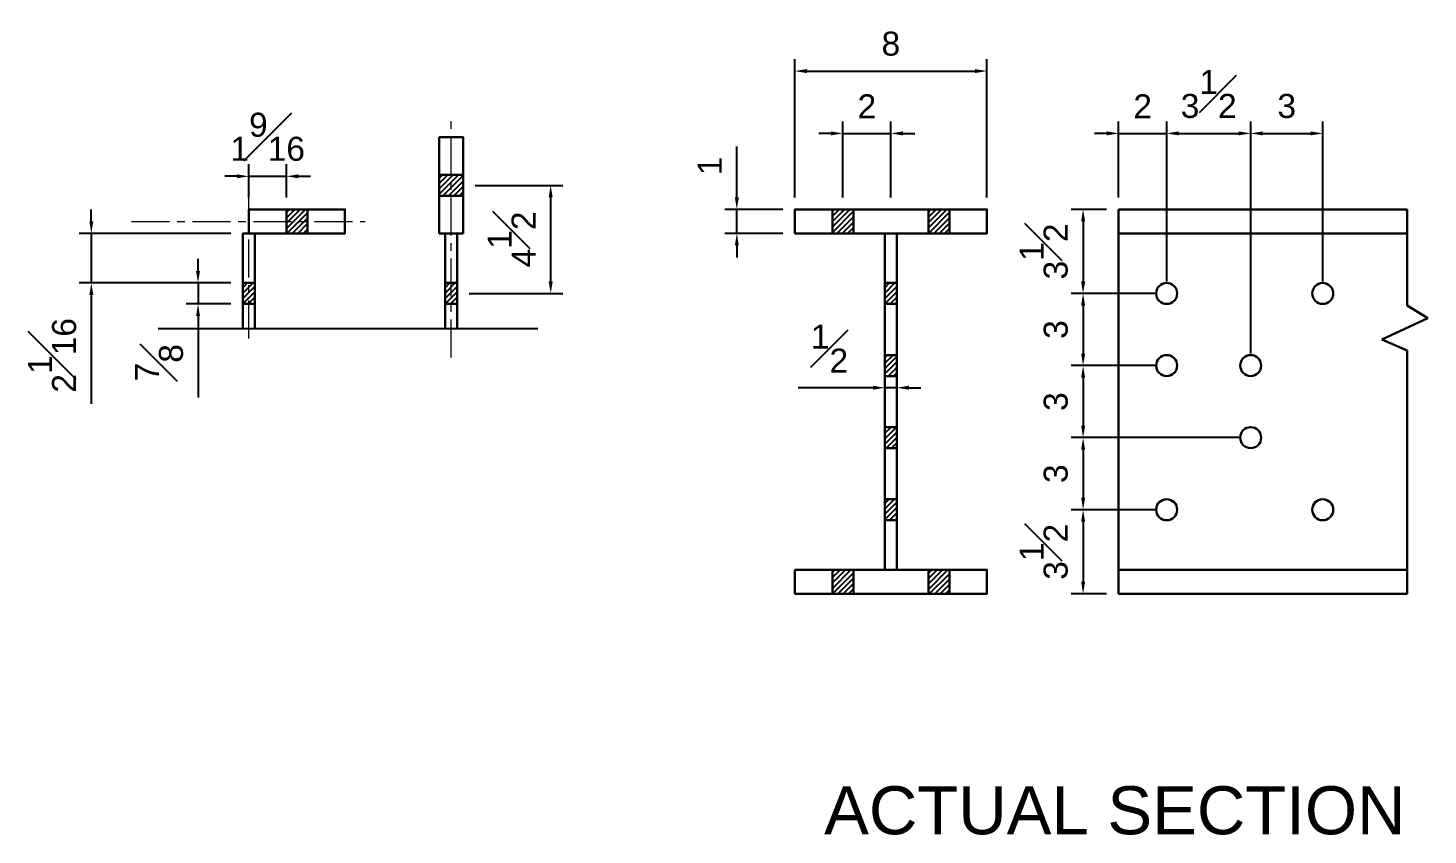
# Model space of a CAD drawing. Header units: inches. Extents: x 2116 to 2390, y 1770 to 1807.
# Drawn here: x 2116.4 to 2174.8, y 1769.9 to 1803.5 of the extents above; entities that cross this region are included whole.
import ezdxf

# ---------------------------------------------------------------- set-up
doc = ezdxf.new("R2010")
doc.units = ezdxf.units.IN
doc.linetypes.add('CENTER', pattern=[50.8, 31.75, -6.35, 6.35, -6.35])
doc.layers.add('SectionLine', color=253, linetype='CENTER', lineweight=18)
doc.layers.add('Steel', color=1, linetype='Continuous', lineweight=30)
doc.styles.get("Standard").update_dxf_attribs({"font": 'arial.ttf'})
doc.dimstyles.new('ISO-25', dxfattribs={"dimtxt": 1, "dimasz": 0.5, "dimexe": 0.5, "dimexo": 0.5, "dimtad": 1, "dimdec": 4, "dimzin": 1, "dimdsep": 46, "dimlunit": 5, "dimtxsty": 'Standard', "dimcen": 0.5, "dimadec": 0, "dimazin": 0, "dimtfac": 1, "dimtdec": 4, "dimtmove": 0, "dimatfit": 3, "dimfxl": 1, "dimfrac": 1, "dimarcsym": 0})

# ---------------------------------------------------------------- blocks, each defined once
blk = doc.blocks.new('*D2')
at = {"color": 0, "lineweight": -2, "transparency": 16777216}
for p, q in [((2148.387, 1796.46), (2148.387, 1802.218)), ((2156.387, 1796.46), (2156.387, 1802.218)), ((2148.887, 1801.718), (2155.887, 1801.718))]:
    blk.add_line(p, q, dxfattribs=at)
at = {"color": 0, "transparency": 16777216}
for points in [[(2148.887, 1801.801), (2148.887, 1801.634), (2148.387, 1801.718)], [(2155.887, 1801.801), (2155.887, 1801.634), (2156.387, 1801.718)]]:
    blk.add_solid(points, dxfattribs=at)
at = {"layer": 'Defpoints', "color": 0, "transparency": 16777216}
for p in [(2156.387, 1801.718), (2148.387, 1795.96), (2156.387, 1795.96)]:
    blk.add_point(p, dxfattribs=at)
at = {"color": 0, "transparency": 16777216, "insert": (2152.387, 1802.853), "char_height": 1, "attachment_point": 5}
blk.add_mtext('8', dxfattribs=at)
blk = doc.blocks.new('*D3')
at = {"color": 0, "lineweight": -2, "transparency": 16777216}
for p, q in [((2150.387, 1796.46), (2150.387, 1799.623)), ((2152.387, 1796.46), (2152.387, 1799.623)), ((2149.887, 1799.123), (2149.387, 1799.123)), ((2150.387, 1799.123), (2152.387, 1799.123)), ((2152.887, 1799.123), (2153.387, 1799.123))]:
    blk.add_line(p, q, dxfattribs=at)
at = {"color": 0, "transparency": 16777216}
for points in [[(2149.887, 1799.207), (2149.887, 1799.04), (2150.387, 1799.123)], [(2152.887, 1799.207), (2152.887, 1799.04), (2152.387, 1799.123)]]:
    blk.add_solid(points, dxfattribs=at)
at = {"layer": 'Defpoints', "color": 0, "transparency": 16777216}
for p in [(2152.387, 1799.123), (2150.387, 1795.96), (2152.387, 1795.96)]:
    blk.add_point(p, dxfattribs=at)
at = {"color": 0, "transparency": 16777216, "insert": (2151.387, 1800.25), "char_height": 1, "attachment_point": 5}
blk.add_mtext('2', dxfattribs=at)
blk = doc.blocks.new('*D4')
at = {"color": 0, "lineweight": -2, "transparency": 16777216}
for p, q in [((2145.971, 1796.46), (2145.971, 1798.579)), ((2147.887, 1795.96), (2145.471, 1795.96)), ((2145.971, 1794.96), (2145.971, 1795.96)), ((2147.887, 1794.96), (2145.471, 1794.96)), ((2145.971, 1794.46), (2145.971, 1793.96))]:
    blk.add_line(p, q, dxfattribs=at)
at = {"color": 0, "transparency": 16777216}
for points in [[(2145.888, 1796.46), (2146.055, 1796.46), (2145.971, 1795.96)], [(2145.888, 1794.46), (2146.055, 1794.46), (2145.971, 1794.96)]]:
    blk.add_solid(points, dxfattribs=at)
at = {"layer": 'Defpoints', "color": 0, "transparency": 16777216}
for p in [(2145.971, 1795.96), (2148.387, 1795.96), (2148.387, 1794.96)]:
    blk.add_point(p, dxfattribs=at)
at = {"color": 0, "transparency": 16777216, "insert": (2144.844, 1797.77), "char_height": 1, "attachment_point": 5, "rotation": 90}
blk.add_mtext('1', dxfattribs=at)
blk = doc.blocks.new('*D5')
at = {"color": 0, "lineweight": -2, "transparency": 16777216}
for p, q in [((2151.637, 1788.537), (2148.523, 1788.537)), ((2152.137, 1788.46), (2152.137, 1789.037)), ((2152.637, 1788.537), (2152.137, 1788.537)), ((2152.637, 1788.46), (2152.637, 1789.037)), ((2153.137, 1788.537), (2153.637, 1788.537))]:
    blk.add_line(p, q, dxfattribs=at)
at = {"color": 0, "transparency": 16777216}
for points in [[(2151.637, 1788.62), (2151.637, 1788.454), (2152.137, 1788.537)], [(2153.137, 1788.62), (2153.137, 1788.454), (2152.637, 1788.537)]]:
    blk.add_solid(points, dxfattribs=at)
at = {"layer": 'Defpoints', "color": 0, "transparency": 16777216}
for p in [(2152.137, 1788.537), (2152.137, 1787.96), (2152.637, 1787.96)]:
    blk.add_point(p, dxfattribs=at)
at = {"color": 0, "transparency": 16777216, "insert": (2149.83, 1790.166), "char_height": 1, "attachment_point": 5}
blk.add_mtext('{\\H1.000000x;\\S1#2;}', dxfattribs=at)
blk = doc.blocks.new('*D6')
at = {"color": 0, "lineweight": -2, "transparency": 16777216}
for p, q in [((2161.875, 1796.46), (2161.875, 1799.623)), ((2163.875, 1792.96), (2163.875, 1799.623)), ((2161.375, 1799.123), (2160.875, 1799.123)), ((2161.875, 1799.123), (2163.875, 1799.123)), ((2164.375, 1799.123), (2164.875, 1799.123))]:
    blk.add_line(p, q, dxfattribs=at)
at = {"color": 0, "transparency": 16777216}
for points in [[(2161.375, 1799.207), (2161.375, 1799.04), (2161.875, 1799.123)], [(2164.375, 1799.207), (2164.375, 1799.04), (2163.875, 1799.123)]]:
    blk.add_solid(points, dxfattribs=at)
at = {"layer": 'Defpoints', "color": 0, "transparency": 16777216}
for p in [(2163.875, 1799.123), (2161.875, 1795.96), (2163.875, 1792.46)]:
    blk.add_point(p, dxfattribs=at)
at = {"color": 0, "transparency": 16777216, "insert": (2162.875, 1800.25), "char_height": 1, "attachment_point": 5}
blk.add_mtext('2', dxfattribs=at)
blk = doc.blocks.new('*D7')
at = {"color": 0, "lineweight": -2, "transparency": 16777216}
for p, q in [((2163.875, 1792.96), (2163.875, 1799.623)), ((2167.375, 1789.96), (2167.375, 1799.623)), ((2164.375, 1799.123), (2166.875, 1799.123))]:
    blk.add_line(p, q, dxfattribs=at)
at = {"color": 0, "transparency": 16777216}
for points in [[(2164.375, 1799.207), (2164.375, 1799.04), (2163.875, 1799.123)], [(2166.875, 1799.207), (2166.875, 1799.04), (2167.375, 1799.123)]]:
    blk.add_solid(points, dxfattribs=at)
at = {"layer": 'Defpoints', "color": 0, "transparency": 16777216}
for p in [(2167.375, 1799.123), (2163.875, 1792.46), (2167.375, 1789.46)]:
    blk.add_point(p, dxfattribs=at)
at = {"color": 0, "transparency": 16777216, "insert": (2165.625, 1800.761), "char_height": 1, "attachment_point": 5}
blk.add_mtext('3{\\H1.000000x;\\S1#2;}', dxfattribs=at)
blk = doc.blocks.new('*D8')
at = {"color": 0, "lineweight": -2, "transparency": 16777216}
for p, q in [((2167.375, 1789.96), (2167.375, 1799.623)), ((2170.375, 1792.96), (2170.375, 1799.623)), ((2167.875, 1799.123), (2169.875, 1799.123))]:
    blk.add_line(p, q, dxfattribs=at)
at = {"color": 0, "transparency": 16777216}
for points in [[(2167.875, 1799.207), (2167.875, 1799.04), (2167.375, 1799.123)], [(2169.875, 1799.207), (2169.875, 1799.04), (2170.375, 1799.123)]]:
    blk.add_solid(points, dxfattribs=at)
at = {"layer": 'Defpoints', "color": 0, "transparency": 16777216}
for p in [(2170.375, 1799.123), (2170.375, 1792.46), (2167.375, 1789.46)]:
    blk.add_point(p, dxfattribs=at)
at = {"color": 0, "transparency": 16777216, "insert": (2168.875, 1800.259), "char_height": 1, "attachment_point": 5}
blk.add_mtext('3', dxfattribs=at)
blk = doc.blocks.new('*D9')
at = {"color": 0, "lineweight": -2, "transparency": 16777216}
for p, q in [((2161.375, 1795.96), (2159.894, 1795.96)), ((2160.394, 1795.46), (2160.394, 1792.96)), ((2163.375, 1792.46), (2159.894, 1792.46))]:
    blk.add_line(p, q, dxfattribs=at)
at = {"color": 0, "transparency": 16777216}
for points in [[(2160.311, 1795.46), (2160.478, 1795.46), (2160.394, 1795.96)], [(2160.311, 1792.96), (2160.478, 1792.96), (2160.394, 1792.46)]]:
    blk.add_solid(points, dxfattribs=at)
at = {"layer": 'Defpoints', "color": 0, "transparency": 16777216}
for p in [(2161.875, 1795.96), (2160.394, 1792.46), (2163.875, 1792.46)]:
    blk.add_point(p, dxfattribs=at)
at = {"color": 0, "transparency": 16777216, "insert": (2158.757, 1794.21), "char_height": 1, "attachment_point": 5, "rotation": 90}
blk.add_mtext('3{\\H1.000000x;\\S1#2;}', dxfattribs=at)
blk = doc.blocks.new('*D10')
at = {"color": 0, "lineweight": -2, "transparency": 16777216}
for p, q in [((2163.375, 1792.46), (2159.894, 1792.46)), ((2160.394, 1791.96), (2160.394, 1789.96)), ((2163.375, 1789.46), (2159.894, 1789.46))]:
    blk.add_line(p, q, dxfattribs=at)
at = {"color": 0, "transparency": 16777216}
for points in [[(2160.311, 1791.96), (2160.478, 1791.96), (2160.394, 1792.46)], [(2160.311, 1789.96), (2160.478, 1789.96), (2160.394, 1789.46)]]:
    blk.add_solid(points, dxfattribs=at)
at = {"layer": 'Defpoints', "color": 0, "transparency": 16777216}
for p in [(2163.875, 1792.46), (2160.394, 1789.46), (2163.875, 1789.46)]:
    blk.add_point(p, dxfattribs=at)
at = {"color": 0, "transparency": 16777216, "insert": (2159.259, 1790.96), "char_height": 1, "attachment_point": 5, "rotation": 90}
blk.add_mtext('3', dxfattribs=at)
blk = doc.blocks.new('*D11')
at = {"color": 0, "lineweight": -2, "transparency": 16777216}
for p, q in [((2163.375, 1789.46), (2159.894, 1789.46)), ((2160.394, 1788.96), (2160.394, 1786.96)), ((2166.875, 1786.46), (2159.894, 1786.46))]:
    blk.add_line(p, q, dxfattribs=at)
at = {"color": 0, "transparency": 16777216}
for points in [[(2160.311, 1788.96), (2160.478, 1788.96), (2160.394, 1789.46)], [(2160.311, 1786.96), (2160.478, 1786.96), (2160.394, 1786.46)]]:
    blk.add_solid(points, dxfattribs=at)
at = {"layer": 'Defpoints', "color": 0, "transparency": 16777216}
for p in [(2163.875, 1789.46), (2160.394, 1786.46), (2167.375, 1786.46)]:
    blk.add_point(p, dxfattribs=at)
at = {"color": 0, "transparency": 16777216, "insert": (2159.259, 1787.96), "char_height": 1, "attachment_point": 5, "rotation": 90}
blk.add_mtext('3', dxfattribs=at)
blk = doc.blocks.new('*D12')
at = {"color": 0, "lineweight": -2, "transparency": 16777216}
for p, q in [((2166.875, 1786.46), (2159.894, 1786.46)), ((2160.394, 1785.96), (2160.394, 1783.96)), ((2163.375, 1783.46), (2159.894, 1783.46))]:
    blk.add_line(p, q, dxfattribs=at)
at = {"color": 0, "transparency": 16777216}
for points in [[(2160.311, 1785.96), (2160.478, 1785.96), (2160.394, 1786.46)], [(2160.311, 1783.96), (2160.478, 1783.96), (2160.394, 1783.46)]]:
    blk.add_solid(points, dxfattribs=at)
at = {"layer": 'Defpoints', "color": 0, "transparency": 16777216}
for p in [(2167.375, 1786.46), (2160.394, 1783.46), (2163.875, 1783.46)]:
    blk.add_point(p, dxfattribs=at)
at = {"color": 0, "transparency": 16777216, "insert": (2159.259, 1784.96), "char_height": 1, "attachment_point": 5, "rotation": 90}
blk.add_mtext('3', dxfattribs=at)
blk = doc.blocks.new('*D13')
at = {"color": 0, "lineweight": -2, "transparency": 16777216}
for p, q in [((2163.375, 1783.46), (2159.894, 1783.46)), ((2160.394, 1782.96), (2160.394, 1780.46)), ((2161.375, 1779.96), (2159.894, 1779.96))]:
    blk.add_line(p, q, dxfattribs=at)
at = {"color": 0, "transparency": 16777216}
for points in [[(2160.311, 1782.96), (2160.478, 1782.96), (2160.394, 1783.46)], [(2160.311, 1780.46), (2160.478, 1780.46), (2160.394, 1779.96)]]:
    blk.add_solid(points, dxfattribs=at)
at = {"layer": 'Defpoints', "color": 0, "transparency": 16777216}
for p in [(2163.875, 1783.46), (2160.394, 1779.96), (2161.875, 1779.96)]:
    blk.add_point(p, dxfattribs=at)
at = {"color": 0, "transparency": 16777216, "insert": (2158.757, 1781.71), "char_height": 1, "attachment_point": 5, "rotation": 90}
blk.add_mtext('3{\\H1.000000x;\\S1#2;}', dxfattribs=at)
blk = doc.blocks.new('*D27')
at = {"color": 0, "lineweight": -2, "transparency": 16777216}
for p, q in [((2123.528, 1793.398), (2123.528, 1793.898)), ((2124.898, 1792.898), (2123.028, 1792.898)), ((2123.528, 1792.898), (2123.528, 1792.023)), ((2124.898, 1792.023), (2123.028, 1792.023)), ((2123.528, 1791.523), (2123.528, 1788.133))]:
    blk.add_line(p, q, dxfattribs=at)
at = {"color": 0, "transparency": 16777216}
for points in [[(2123.445, 1793.398), (2123.611, 1793.398), (2123.528, 1792.898)], [(2123.445, 1791.523), (2123.611, 1791.523), (2123.528, 1792.023)]]:
    blk.add_solid(points, dxfattribs=at)
at = {"layer": 'Defpoints', "color": 0, "transparency": 16777216}
for p in [(2125.398, 1792.898), (2123.528, 1792.023), (2125.398, 1792.023)]:
    blk.add_point(p, dxfattribs=at)
at = {"color": 0, "transparency": 16777216, "insert": (2121.899, 1789.578), "char_height": 1, "attachment_point": 5, "rotation": 90}
blk.add_mtext('{\\H1.000000x;\\S7#8;}', dxfattribs=at)
blk = doc.blocks.new('*D28')
at = {"color": 0, "lineweight": -2, "transparency": 16777216}
for p, q in [((2119.083, 1795.46), (2119.083, 1795.96)), ((2124.898, 1794.96), (2118.583, 1794.96)), ((2119.083, 1794.96), (2119.083, 1792.898)), ((2124.898, 1792.898), (2118.583, 1792.898)), ((2119.083, 1792.398), (2119.083, 1787.873))]:
    blk.add_line(p, q, dxfattribs=at)
at = {"color": 0, "transparency": 16777216}
for points in [[(2119, 1795.46), (2119.167, 1795.46), (2119.083, 1794.96)], [(2119, 1792.398), (2119.167, 1792.398), (2119.083, 1792.898)]]:
    blk.add_solid(points, dxfattribs=at)
at = {"layer": 'Defpoints', "color": 0, "transparency": 16777216}
for p in [(2125.398, 1794.96), (2119.083, 1792.898), (2125.398, 1792.898)]:
    blk.add_point(p, dxfattribs=at)
at = {"color": 0, "transparency": 16777216, "insert": (2117.446, 1789.885), "char_height": 1, "attachment_point": 5, "rotation": 90}
blk.add_mtext('2{\\H1.000000x;\\S1#16;}', dxfattribs=at)
blk = doc.blocks.new('*D29')
at = {"color": 0, "lineweight": -2, "transparency": 16777216}
for p, q in [((2125.648, 1796.46), (2125.648, 1797.838)), ((2127.211, 1796.46), (2127.211, 1797.838)), ((2125.148, 1797.338), (2124.648, 1797.338)), ((2125.648, 1797.338), (2127.211, 1797.338)), ((2127.711, 1797.338), (2128.211, 1797.338))]:
    blk.add_line(p, q, dxfattribs=at)
at = {"color": 0, "transparency": 16777216}
for points in [[(2125.148, 1797.421), (2125.148, 1797.255), (2125.648, 1797.338)], [(2127.711, 1797.421), (2127.711, 1797.255), (2127.211, 1797.338)]]:
    blk.add_solid(points, dxfattribs=at)
at = {"layer": 'Defpoints', "color": 0, "transparency": 16777216}
for p in [(2127.211, 1797.338), (2125.648, 1795.96), (2127.211, 1795.96)]:
    blk.add_point(p, dxfattribs=at)
at = {"color": 0, "transparency": 16777216, "insert": (2126.429, 1798.984), "char_height": 1, "attachment_point": 5}
blk.add_mtext('1{\\H1.000000x;\\S9#16;}', dxfattribs=at)
blk = doc.blocks.new('*D30')
at = {"color": 0, "lineweight": -2, "transparency": 16777216}
for p, q in [((2135.074, 1796.96), (2138.717, 1796.96)), ((2138.217, 1792.96), (2138.217, 1796.46)), ((2134.824, 1792.46), (2138.717, 1792.46))]:
    blk.add_line(p, q, dxfattribs=at)
at = {"color": 0, "transparency": 16777216}
for points in [[(2138.134, 1796.46), (2138.301, 1796.46), (2138.217, 1796.96)], [(2138.134, 1792.96), (2138.301, 1792.96), (2138.217, 1792.46)]]:
    blk.add_solid(points, dxfattribs=at)
at = {"layer": 'Defpoints', "color": 0, "transparency": 16777216}
for p in [(2134.574, 1796.96), (2138.217, 1796.96), (2134.324, 1792.46)]:
    blk.add_point(p, dxfattribs=at)
at = {"color": 0, "transparency": 16777216, "insert": (2136.588, 1794.71), "char_height": 1, "attachment_point": 5, "rotation": 90}
blk.add_mtext('4{\\H1.000000x;\\S1#2;}', dxfattribs=at)

msp = doc.modelspace()

# ---------------------------------------------------------------- hatches: boundary and pattern name
h = msp.add_hatch()
h.set_pattern_fill('ANSI31', color=256, scale=0.05)
h.paths.add_polyline_path([(2134.57415, 1797.39787), (2133.57415, 1797.39787), (2133.57415, 1796.52287), (2134.57415, 1796.52287)])
h = msp.add_hatch()
h.set_pattern_fill('ANSI31', color=256, scale=0.05)
h.paths.add_polyline_path([(2128.08556, 1795.96037), (2127.21056, 1795.96037), (2127.21056, 1795.46037), (2128.08556, 1795.46037)])
h.paths.add_polyline_path([(2128.08556, 1795.46037), (2127.21056, 1795.46037), (2127.21056, 1794.96037), (2128.08556, 1794.96037)])
h = msp.add_hatch()
h.set_pattern_fill('ANSI31', color=256, scale=0.05)
h.paths.add_polyline_path([(2150.82466, 1795.96037), (2149.94966, 1795.96037), (2149.94966, 1794.96037), (2150.82466, 1794.96037)])
h.paths.add_polyline_path([(2154.82466, 1795.96037), (2153.94966, 1795.96037), (2153.94966, 1794.96037), (2154.82466, 1794.96037)])
h = msp.add_hatch()
h.set_pattern_fill('ANSI31', color=256, scale=0.05)
h.set_pattern_definition([(45, (-26.7391, 0), (-0.1122532015, 0.1122532015), [])])
h.paths.add_polyline_path([(2125.39806, 1792.02287), (2125.89806, 1792.02287), (2125.89806, 1792.89787), (2125.39806, 1792.89787)])
h = msp.add_hatch()
h.set_pattern_fill('ANSI31', color=256, scale=0.05)
h.set_pattern_definition([(45, (-18.31301, 0), (-0.1122532015, 0.1122532015), [])])
h.paths.add_polyline_path([(2133.82415, 1792.02287), (2134.32415, 1792.02287), (2134.32415, 1792.89787), (2133.82415, 1792.89787)])
h = msp.add_hatch()
h.set_pattern_fill('ANSI31', color=256, scale=0.05)
h.paths.add_polyline_path([(2152.63716, 1792.89787), (2152.13716, 1792.89787), (2152.13716, 1792.02287), (2152.63716, 1792.02287)])
h = msp.add_hatch()
h.set_pattern_fill('ANSI31', color=256, scale=0.05)
h.paths.add_polyline_path([(2152.63716, 1789.89787), (2152.13716, 1789.89787), (2152.13716, 1789.02287), (2152.63716, 1789.02287)])
h = msp.add_hatch()
h.set_pattern_fill('ANSI31', color=256, scale=0.05)
h.paths.add_polyline_path([(2152.63716, 1786.89787), (2152.13716, 1786.89787), (2152.13716, 1786.02287), (2152.63716, 1786.02287)])
h = msp.add_hatch()
h.set_pattern_fill('ANSI31', color=256, scale=0.05)
h.paths.add_polyline_path([(2152.63716, 1783.89787), (2152.13716, 1783.89787), (2152.13716, 1783.02287), (2152.63716, 1783.02287)])
h = msp.add_hatch()
h.set_pattern_fill('ANSI31', color=256, scale=0.05)
h.paths.add_polyline_path([(2150.82466, 1779.96037), (2149.94966, 1779.96037), (2149.94966, 1780.96037), (2150.82466, 1780.96037)])
h.paths.add_polyline_path([(2154.82466, 1779.96037), (2153.94966, 1779.96037), (2153.94966, 1780.96037), (2154.82466, 1780.96037)])

# ---------------------------------------------------------------- linework, layer by layer
for p, q in [((2134.32415, 1794.96037), (2134.07415, 1794.96037)), ((2121.87168, 1791.00608), (2137.68195, 1791.00608))]:
    msp.add_line(p, q)
at = {"layer": 'SectionLine', "ltscale": 0.05}
for p, q in [((2134.07415, 1789.79448), (2134.07415, 1799.71291)), ((2125.64806, 1790.5833), (2125.64806, 1796.85605)), ((2120.7548, 1795.46037), (2130.49658, 1795.46037))]:
    msp.add_line(p, q, dxfattribs=at)
at = {"layer": 'Steel'}
for p, q in [((2134.57415, 1797.39787), (2133.57415, 1797.39787)), ((2134.57415, 1796.52287), (2133.57415, 1796.52287)), ((2125.64806, 1795.96037), (2125.64806, 1794.96037)), ((2127.21056, 1794.96037), (2127.21056, 1795.96037)), ((2128.08556, 1794.96037), (2128.08556, 1795.96037)), ((2149.94966, 1794.96037), (2149.94966, 1795.96037)), ((2150.82466, 1794.96037), (2150.82466, 1795.96037)), ((2153.94966, 1794.96037), (2153.94966, 1795.96037)), ((2154.82466, 1794.96037), (2154.82466, 1795.96037)), ((2161.87497, 1795.96037), (2173.89359, 1795.96037)), ((2161.87497, 1795.96037), (2161.87497, 1779.96037)), ((2173.89359, 1795.96037), (2173.89359, 1791.96271)), ((2125.89806, 1794.96037), (2125.89806, 1791.00608)), ((2134.57415, 1794.96037), (2133.57415, 1794.96037)), ((2133.82415, 1794.96037), (2133.82415, 1791.00608)), ((2133.82415, 1794.96037), (2134.07415, 1794.96037)), ((2134.32415, 1794.96037), (2134.32415, 1791.00608)), ((2152.13716, 1794.96037), (2152.13716, 1780.96037)), ((2152.63716, 1794.96037), (2152.63716, 1780.96037)), ((2161.87497, 1794.96037), (2173.89359, 1794.96037)), ((2125.89806, 1792.89787), (2125.39806, 1792.89787)), ((2134.32415, 1792.89787), (2133.82415, 1792.89787)), ((2152.63716, 1792.89787), (2152.13716, 1792.89787)), ((2125.89806, 1792.02287), (2125.39806, 1792.02287)), ((2134.32415, 1792.02287), (2133.82415, 1792.02287)), ((2152.63716, 1792.02287), (2152.13716, 1792.02287)), ((2174.76002, 1791.43156), (2172.83505, 1790.53936)), ((2173.89359, 1791.96271), (2174.76002, 1791.43156)), ((2172.83505, 1790.53936), (2173.89359, 1790.08335)), ((2152.63716, 1789.89787), (2152.13716, 1789.89787)), ((2173.89359, 1790.08335), (2173.89359, 1779.96037)), ((2152.63716, 1789.02287), (2152.13716, 1789.02287)), ((2152.63716, 1786.89787), (2152.13716, 1786.89787)), ((2152.63716, 1786.02287), (2152.13716, 1786.02287)), ((2152.63716, 1783.89787), (2152.13716, 1783.89787)), ((2152.63716, 1783.02287), (2152.13716, 1783.02287)), ((2149.94966, 1780.96037), (2149.94966, 1779.96037)), ((2150.82466, 1780.96037), (2150.82466, 1779.96037)), ((2153.94966, 1780.96037), (2153.94966, 1779.96037)), ((2154.82466, 1780.96037), (2154.82466, 1779.96037)), ((2161.87497, 1780.96037), (2173.89359, 1780.96037)), ((2161.87497, 1779.96037), (2173.89359, 1779.96037))]:
    msp.add_line(p, q, dxfattribs=at)
for points in [[(2134.57415, 1794.96037), (2134.57415, 1798.96037), (2133.57415, 1798.96037), (2133.57415, 1794.96037)], [(2125.39806, 1791.00608), (2125.39806, 1794.96037), (2129.64806, 1794.96037), (2129.64806, 1795.96037), (2125.64806, 1795.96037)]]:
    msp.add_lwpolyline(points, dxfattribs=at)
for points in [[(2148.38716, 1794.96037), (2156.38716, 1794.96037), (2156.38716, 1795.96037), (2148.38716, 1795.96037)], [(2148.38716, 1780.96037), (2156.38716, 1780.96037), (2156.38716, 1779.96037), (2148.38716, 1779.96037)]]:
    msp.add_lwpolyline(points, close=True, dxfattribs=at)
for centre in [(2163.87497, 1792.46037), (2170.37497, 1792.46037), (2163.87497, 1789.46037), (2167.37497, 1789.46037), (2167.37497, 1786.46037), (2163.87497, 1783.46037), (2170.37497, 1783.46037)]:
    msp.add_circle(centre, 0.4375, dxfattribs=at)

# ---------------------------------------------------------------- texts
msp.add_text('ACTUAL SECTION', height=2).set_placement((2149.6079, 1769.95072))

# ---------------------------------------------------------------- dimensions: what is measured, and where the dimension line sits
for base, p1, p2, picture, middle in [((2156.38716, 1801.71776), (2148.38716, 1795.96037), (2156.38716, 1795.96037), '*D2', (2152.38716, 1802.85333)), ((2152.38716, 1799.12342), (2150.38716, 1795.96037), (2152.38716, 1795.96037), '*D3', (2151.38716, 1800.25047)), ((2163.87497, 1799.12342), (2161.87497, 1795.96037), (2163.87497, 1792.46037), '*D6', (2162.87497, 1800.25047)), ((2152.13716, 1788.53714), (2152.63716, 1787.96037), (2152.13716, 1787.96037), '*D5', (2149.83015, 1790.16623))]:
    dim = msp.add_linear_dim(base=base, p1=p1, p2=p2, dimstyle='ISO-25')
    dim.commit()
    dim.dimension.update_dxf_attribs({"geometry": picture, "text_midpoint": middle})
for base, p1, p2, picture, middle in [((2167.37497, 1799.12342), (2163.87497, 1792.46037), (2167.37497, 1789.46037), '*D7', (2165.62497, 1800.76138)), ((2170.37497, 1799.12342), (2167.37497, 1789.46037), (2170.37497, 1792.46037), '*D8', (2168.87497, 1800.25934))]:
    dim = msp.add_linear_dim(base=base, p1=p1, p2=p2, dimstyle='ISO-25', override={"dimtmove": 1})
    dim.commit()
    dim.dimension.update_dxf_attribs({"geometry": picture, "text_midpoint": middle})
dim = msp.add_linear_dim(base=(2127.21056, 1797.33785), p1=(2125.64806, 1795.96037), p2=(2127.21056, 1795.96037), dimstyle='ISO-25')
dim.commit()
dim.dimension.update_dxf_attribs({"geometry": '*D29', "text_midpoint": (2126.42931, 1797.33785), "dimtype": 160})
for base, p1, p2, picture, middle in [((2145.97146, 1795.96037), (2148.38716, 1794.96037), (2148.38716, 1795.96037), '*D4', (2144.84442, 1797.76955)), ((2138.21717, 1796.96037), (2134.32415, 1792.46037), (2134.57415, 1796.96037), '*D30', (2136.58808, 1794.71037)), ((2119.08329, 1792.89787), (2125.39806, 1794.96037), (2125.39806, 1792.89787), '*D28', (2117.44567, 1789.8852)), ((2160.39446, 1792.46037), (2161.87497, 1795.96037), (2163.87497, 1792.46037), '*D9', (2158.7565, 1794.21037)), ((2123.52796, 1792.02287), (2125.39806, 1792.89787), (2125.39806, 1792.02287), '*D27', (2121.89887, 1789.57807))]:
    dim = msp.add_linear_dim(base=base, p1=p1, p2=p2, angle=90, dimstyle='ISO-25')
    dim.commit()
    dim.dimension.update_dxf_attribs({"geometry": picture, "text_midpoint": middle})
for base, p1, p2, picture, middle in [((2160.39446, 1789.46037), (2163.87497, 1792.46037), (2163.87497, 1789.46037), '*D10', (2159.25855, 1790.96037)), ((2160.39446, 1786.46037), (2163.87497, 1789.46037), (2167.37497, 1786.46037), '*D11', (2159.25855, 1787.96037)), ((2160.39446, 1783.46037), (2167.37497, 1786.46037), (2163.87497, 1783.46037), '*D12', (2159.25855, 1784.96037)), ((2160.39446, 1779.96037), (2163.87497, 1783.46037), (2161.87497, 1779.96037), '*D13', (2158.7565, 1781.71037))]:
    dim = msp.add_linear_dim(base=base, p1=p1, p2=p2, angle=90, dimstyle='ISO-25', override={"dimtmove": 1})
    dim.commit()
    dim.dimension.update_dxf_attribs({"geometry": picture, "text_midpoint": middle})

doc.saveas('drawing.dxf')
